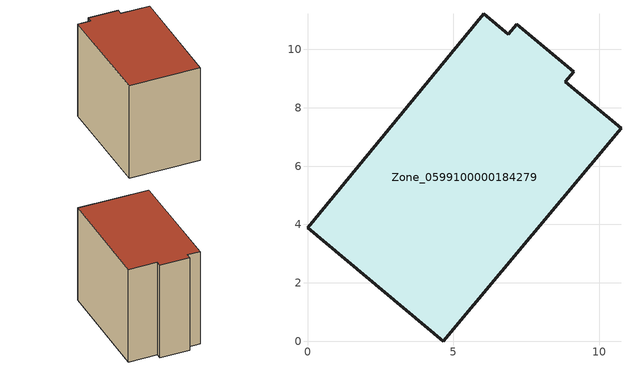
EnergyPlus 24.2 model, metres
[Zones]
Zone_0599100000184279
 floor ground (C_G): 0,3.88 6.05,11.22 6.88,10.52 7.17,10.87 9.13,9.24 8.84,8.89 10.75,7.3 4.65,0 z0
 wall outside (C_F): 6.05,11.22 0,3.88 4.65,0 10.75,7.3 8.84,8.89 9.13,9.24 7.17,10.87 6.88,10.52 6.05,11.22 z0:8.6
 roof outside (C_R): 8.84,8.89 9.13,9.24 7.17,10.87 6.88,10.52 6.05,11.22 0,3.88 4.65,0 10.75,7.3 z8.6
[BUILDING]
Pand.0599100000184279: North Axis=0; Terrain=City; Loads Convergence Tolerance Value=0.04; Temperature Convergence Tolerance Value=0.4; Solar Distribution=FullExterior; Maximum Number of Warmup Days=25; Minimum Number of Warmup Days=1
[Site:Location]
Rotterdam.The.Hague.AP_ZH_NLD Design_Conditions: Latitude=51.96; Longitude=4.45; Time Zone=1; Elevation=-4.5
[SITE:GROUNDTEMPERATURE:BUILDINGSURFACE]
18, 18, 18, 18, 18, 18, 18, 18, 18, 18, 18, 18
[MATERIAL] Thermal Absorptance=0.9; Solar Absorptance=0.7; Visible Absorptance=0.7
Name | Roughness | Thickness | Conductivity | Density | Specific Heat
G.TI.1946-1964 | MediumSmooth | 0.15 | 1 | 540 | 1210
F.TI.1946-1964 | Rough | 0.3 | 0.857143 | 1920 | 840
R.TI.1946-1964 | MediumRough | 0.2 | 0.277778 | 1500 | 1000
[CONSTRUCTION]
C_G: G.TI.1946-1964
C_F: F.TI.1946-1964
C_R: R.TI.1946-1964
[ZONE]
Zone_0599100000184279: Type=1; Multiplier=1; Ceiling Height=Autocalculate; Volume=Autocalculate; Floor Area=autocalculate; Part of Total Floor Area=Yes
[ZONEINFILTRATION:DESIGNFLOWRATE]
Infil_Zone_0599100000184279: Zone or ZoneList or Space or SpaceList=Zone_0599100000184279; Schedule=AlwaysOn; Design Flow Rate Calculation Method=Flow/Area; Flow Rate per Floor Area=0.003; Constant Term Coefficient=1; Temperature Term Coefficient=0; Velocity Term Coefficient=0; Velocity Squared Term Coefficient=0
[HVACTEMPLATE:ZONE:IDEALLOADSAIRSYSTEM]
Zone_0599100000184279: Maximum Heating Supply Air Temperature=50; Minimum Cooling Supply Air Temperature=13; Maximum Heating Supply Air Humidity Ratio=0.0156; Minimum Cooling Supply Air Humidity Ratio=0.0077; Heating Limit=NoLimit; Cooling Limit=NoLimit; Dehumidification Control Type=ConstantSensibleHeatRatio; Cooling Sensible Heat Ratio=0.7; Dehumidification Setpoint=60; Humidification Control Type=None; Humidification Setpoint=30; Outdoor Air Method=None; Outdoor Air Flow Rate per Person=0.00944; Outdoor Air Flow Rate per Zone Floor Area=0; Outdoor Air Flow Rate per Zone=0; Demand Controlled Ventilation Type=None; Outdoor Air Economizer Type=NoEconomizer; Heat Recovery Type=None; Sensible Heat Recovery Effectiveness=0.7; Latent Heat Recovery Effectiveness=0.65
[ZONECONTROL:THERMOSTAT]
ThermostatControl_Zone_0599100000184279: Zone or ZoneList=Zone_0599100000184279; Control Type Schedule=DualSetpointControlType; Control 1=Thermostat_Zone_0599100000184279; Temperature Difference Between Cutout And Setpoint=0
[THERMOSTATSETPOINT:DUALSETPOINT]
Thermostat_Zone_0599100000184279: Heating Setpoint Temperature Schedule=HeatingSetpoint_Zone_0599100000184279; Cooling Setpoint Temperature Schedule=CoolingSetpoint_Zone_0599100000184279
[SCHEDULE:COMPACT]
HeatingSetpoint_Zone_0599100000184279: Through: 12/31, For: AllDays, Until: 24:00, 21
CoolingSetpoint_Zone_0599100000184279: Through: 12/31, For: AllDays, Until: 24:00, 24
DualSetpointControlType: Through: 12/31, For: AllDays, Until: 24:00, 4
AlwaysOn: Through: 12/31, For: AllDays, Until: 24:00, 1
